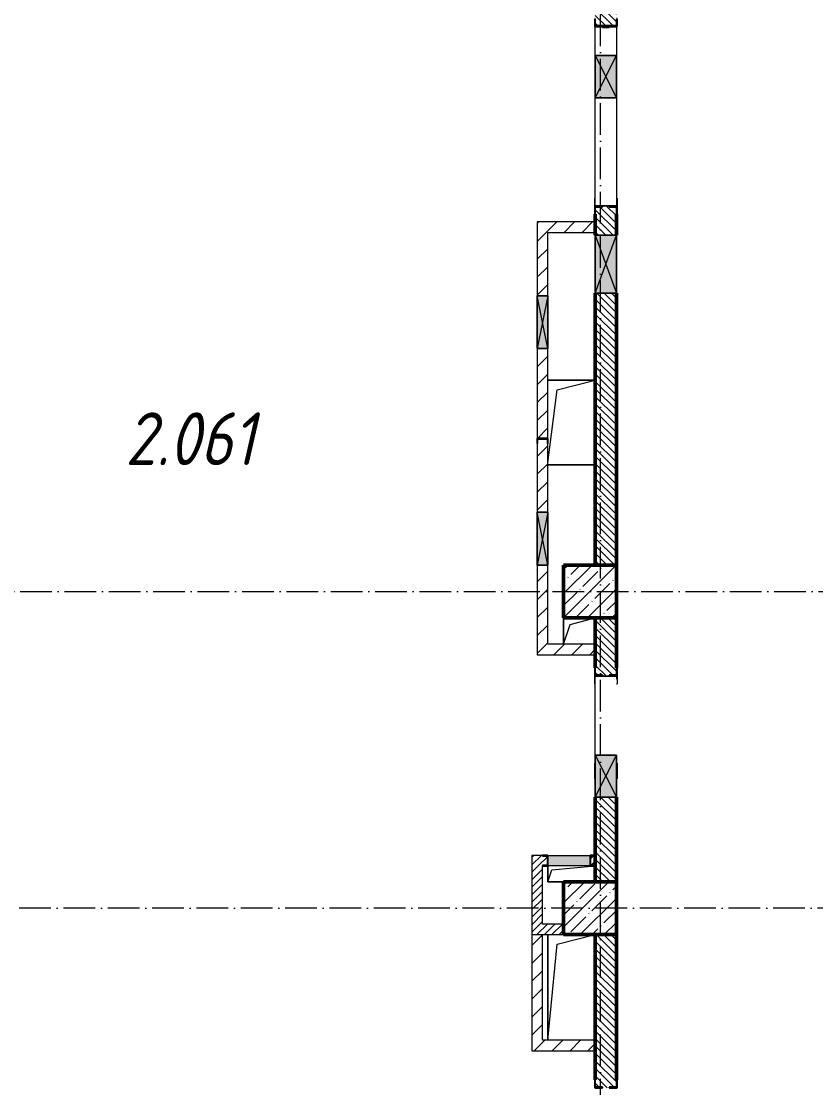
# Model space of a CAD drawing. Header units: millimetres. Extents: x -213536 to 1564669, y -45299 to 942238.
# Drawn here: x -15629 to -8104, y 480797 to 490897 of the extents above; entities that cross this region are included whole.
import ezdxf

# ---------------------------------------------------------------- set-up
doc = ezdxf.new("R2010")
doc.units = ezdxf.units.MM
doc.linetypes.add('50_200_ШТРИХ_1Т_ш5_п1_п1_', pattern=[700, 500, -100, 0, -100])
for name, color, linetype, lineweight in [('3.1) ЖБ окна 1.2 м', 102, 'Continuous', 30), ('A-DETL-GENF-OTLN', 7, 'Continuous', 9), ('A-FLOR-____-OTLN', 7, 'Continuous', 9), ('A-GENM-____-MCUT', 7, 'Continuous', 25), ('A-GENM-____-OTLN', 7, 'Continuous', 9), ('A-GENM-____-OTLN-1', 7, 'Continuous', 25), ('A-GLAZ-____-OTLN', 7, 'Continuous', 9), ('A-WALL-____-MCUT-2', 7, 'Continuous', 50), ('A-WALL-____-PATT-1', 7, 'Continuous', 9), ('A-WALL-FNSH-MCUT-1', 7, 'Continuous', 9), ('I-WALL-____-OTLN', 7, 'Continuous', 9), ('S-COLS-____-MCUT', 7, 'Continuous', 50), ('S-COLS-____-OTLN', 7, 'Continuous', 9), ('S-GRID-____-OTLN-1', 7, '50_200_ШТРИХ_1Т_ш5_п1_п1_', 9), ('Марки помещений', 7, 'Continuous', 9)]:
    doc.layers.add(name, color=color, linetype=linetype, lineweight=lineweight)
doc.styles.add('ISOCPEUR_I_3', font='isocpeui.ttf', dxfattribs={"width": 0.85, "height": 2.2})
pattern_1 = [(45, (-15591.663, 459015.94), (-35.35534, 35.35534), [])]
pattern_2 = [(45, (-15591.66, 459015.94), (-84.8528, 84.8528), [])]
pattern_3 = [(135, (-15591.663, 459015.94), (-35.35534, -35.35534), [])]

# ---------------------------------------------------------------- blocks, each defined once
blk = doc.blocks.new('BSC_Колонна _Прямоугольная - 500х500-V39-АР1_План отверстий 2 этажа в осях 1-64_А-ГГ')
at = {"layer": 'S-COLS-____-OTLN'}
h = blk.add_hatch(dxfattribs=at)
h.set_pattern_fill('FP_68', color=256, style=0, pattern_type=2)
h.set_pattern_definition([(45, (-5350, -26481.04), (-114.0493, 114.0493), []), (45, (-5235.95, -26481.04), (-114.0493, 114.0493), [201.613, -40.323, 3.353, -36.97])])
h.paths.add_polyline_path([(-250, -250), (250, -250), (250, 250), (-250, 250)], flags=0)
at = {"layer": 'S-COLS-____-MCUT'}
for p, q in [((250, 250), (-250, 250)), ((-250, 250), (-250, -250)), ((250, -250), (250, 250)), ((-250, -250), (250, -250))]:
    blk.add_line(p, q, dxfattribs=at)
blk = doc.blocks.new('BSC_Колонна _Прямоугольная - 500х500-V46-АР1_План отверстий 2 этажа в осях 1-64_А-ГГ')
at = {"layer": 'S-COLS-____-OTLN'}
h = blk.add_hatch(dxfattribs=at)
h.set_pattern_fill('FP_75', color=256, style=0, pattern_type=2)
h.set_pattern_definition([(45, (-5350, -23481.04), (-114.0493, 114.0493), []), (45, (-5235.95, -23481.04), (-114.0493, 114.0493), [201.613, -40.323, 3.353, -36.97])])
h.paths.add_polyline_path([(-250, -250), (250, -250), (250, 250), (-250, 250)], flags=0)
at = {"layer": 'S-COLS-____-MCUT'}
for p, q in [((250, 250), (-250, 250)), ((-250, 250), (-250, -250)), ((250, -250), (250, 250)), ((-250, -250), (250, -250))]:
    blk.add_line(p, q, dxfattribs=at)
blk = doc.blocks.new('154_Стойка_СКБ_Уголок - СМ-2480_200-28346303-АР1_План отверстий 2 этажа в осях 1-64_А-ГГ')
at = {"layer": 'A-GENM-____-MCUT'}
for p, q in [((125, 156), (125, 81)), ((200, 156), (125, 156)), ((131, 81), (131, 150)), ((131, 150), (200, 150)), ((200, 150), (200, 156)), ((125, 81), (131, 81)), ((131, 19), (125, 19)), ((125, 19), (125, -56)), ((131, -50), (131, 19)), ((125, -56), (200, -56)), ((200, -50), (131, -50)), ((200, -56), (200, -50))]:
    blk.add_line(p, q, dxfattribs=at)
blk = doc.blocks.new('Стойка_Влож_Полоса боковая - Полоса-28213942-АР1_План отверстий 2 этажа в осях 1-64_А-ГГ')
at = {"layer": 'A-GENM-____-OTLN'}
for p, q in [((-5, 60), (0, 60)), ((-5, -60), (-5, 60)), ((0, 31), (0, -31)), ((0, -60), (-5, -60))]:
    blk.add_line(p, q, dxfattribs=at)
blk = doc.blocks.new('Стойка_Влож_Уголок_Опорный - Уголок-28213941-АР1_План отверстий 2 этажа в осях 1-64_А-ГГ')
at = {"layer": 'A-GENM-____-OTLN'}
for p, q in [((-212, -6), (-212, 0)), ((0, 0), (0, -6)), ((-212, -75), (-212, -6)), ((-212, -6), (-206, -6)), ((-212, -75), (-206, -75)), ((-6, -6), (0, -6)), ((-6, -75), (0, -75)), ((0, -6), (0, -75))]:
    blk.add_line(p, q, dxfattribs=at)
blk = doc.blocks.new('Фахверк_СКБ_Уголок - 200_3960-28268576-АР1_План отверстий 2 этажа в осях 1-64_А-ГГ')
at = {"layer": 'A-GENM-____-MCUT'}
for p, q in [((200, 156), (125, 156)), ((125, 156), (125, 81)), ((131, 81), (131, 150)), ((131, 150), (200, 150)), ((200, 150), (200, 156)), ((125, 81), (131, 81)), ((131, 19), (125, 19)), ((125, 19), (125, -56)), ((131, -50), (131, 19)), ((125, -56), (200, -56)), ((200, -50), (131, -50)), ((200, -56), (200, -50))]:
    blk.add_line(p, q, dxfattribs=at)
blk = doc.blocks.new('154_Фахверк_СКБ_Швеллер - Тип_100_3960-28318856-АР1_План отверстий 2 этажа в осях 1-64_А-ГГ')
at = {"layer": 'A-GENM-____-MCUT'}
for p, q in [((175, 50), (125, 50)), ((125, 50), (125, -50)), ((128, 47), (175, 47)), ((128, -47), (128, 47)), ((175, 47), (175, 50)), ((125, -50), (175, -50)), ((175, -47), (128, -47)), ((175, -50), (175, -47))]:
    blk.add_line(p, q, dxfattribs=at)
blk = doc.blocks.new('154_Стойка_СКБ_Уголок - СМ-2480_200-V146-АР1_План отверстий 2 этажа в осях 1-64_А-ГГ')
at = {"layer": 'A-GENM-____-MCUT'}
for p, q in [((125, 156), (125, 150)), ((200, 156), (125, 156)), ((200, 150), (200, 156)), ((125, -50), (125, -56)), ((125, -56), (200, -56)), ((200, -56), (200, -50))]:
    blk.add_line(p, q, dxfattribs=at)
blk = doc.blocks.new('AR_Отверстие Ниша - Лючок-32403584-АР1_План отверстий 2 этажа в осях 1-64_А-ГГ')
at = {"layer": 'A-GLAZ-____-OTLN'}
blk.add_hatch(color=256, dxfattribs=at).paths.add_polyline_path([(200, -50), (200, 50), (-200, 50), (-200, -50), (139, -50)], flags=0)
for p, q in [((-200, 50), (200, 50)), ((200, -50), (-200, -50))]:
    blk.add_line(p, q, dxfattribs=at)
blk = doc.blocks.new('154_Фахверк_СКБ_Швеллер - Тип_100_3960_зеркало-29769493-АР1_План отверстий 2 этажа в осях 1-64_А-ГГ')
at = {"layer": 'A-GENM-____-MCUT'}
for p, q in [((175, 50), (125, 50)), ((125, 50), (125, -50)), ((128, 47), (175, 47)), ((128, -47), (128, 47)), ((175, 47), (175, 50)), ((125, -50), (175, -50)), ((175, -47), (128, -47)), ((175, -50), (175, -47))]:
    blk.add_line(p, q, dxfattribs=at)
blk = doc.blocks.new('AR_Отверстие прямоугольное _в плите_ - AR_Отверстие прямоугольное _в плите_-30459275-АР1_План отверстий 2 этажа в осях 1-64_А-ГГ')
at = {"layer": 'A-GENM-____-OTLN'}
for p, q in [((-225, 75), (-225, -75)), ((-225, -75), (-188, 37)), ((-188, 37), (225, 75)), ((-225, -75), (-75, -75))]:
    blk.add_line(p, q, dxfattribs=at)
blk = doc.blocks.new('AR_Отверстие прямоугольное _в плите_ - AR_Отверстие прямоугольное _в плите_-30552560-АР1_План отверстий 2 этажа в осях 1-64_А-ГГ')
at = {"layer": 'A-GENM-____-OTLN'}
for p, q in [((-225, 500), (-225, -500)), ((-225, -500), (-135, 410)), ((-135, 410), (225, 500))]:
    blk.add_line(p, q, dxfattribs=at)
blk = doc.blocks.new('AR_Отверстие прямоугольное _в плите_ - AR_Отверстие прямоугольное _в плите_-30552862-АР1_План отверстий 2 этажа в осях 1-64_А-ГГ')
at = {"layer": 'A-GENM-____-OTLN'}
for p, q in [((225, 400), (-223, 400)), ((-223, -382), (-135, 310)), ((-135, 310), (225, 400)), ((225, -400), (225, 400)), ((-223, -400), (225, -400))]:
    blk.add_line(p, q, dxfattribs=at)
blk = doc.blocks.new('AR_Отверстие прямоугольное _в плите_ - AR_Отверстие прямоугольное _в плите_-V189-АР1_План отверстий 2 этажа в осях 1-64_А-ГГ')
at = {"layer": 'A-GENM-____-OTLN'}
for p, q in [((-150, 125), (-150, -125)), ((-88, 63), (150, 125)), ((-150, -125), (-88, 63))]:
    blk.add_line(p, q, dxfattribs=at)
blk = doc.blocks.new('AR_Отверстие прямоугольное _в стене__БезПР - AR_Отверстие прямоугольное _в стене__БезПР-36788828-АР1_План отверстий 2 этажа в осях 1-64_А-ГГ')
at = {"layer": 'A-GLAZ-____-OTLN'}
blk.add_hatch(color=256, dxfattribs=at).paths.add_polyline_path([(250, -50), (250, 50), (-250, 50), (-250, -50)], flags=0)
at = {"layer": 'A-DETL-GENF-OTLN'}
for p, q in [((-250, -50), (-250, 50)), ((-250, 50), (250, 50)), ((250, 50), (-250, -50)), ((-250, 50), (250, -50)), ((250, 50), (-250, 50)), ((-250, 50), (-250, -50)), ((250, 50), (250, -50)), ((250, -50), (250, 50)), ((250, -50), (-250, -50)), ((-250, -50), (250, -50))]:
    blk.add_line(p, q, dxfattribs=at)
at = {"layer": 'A-GLAZ-____-OTLN'}
blk.add_line((250, 50), (-250, 50), dxfattribs=at)
blk = doc.blocks.new('AR_Отверстие прямоугольное _в стене__БезПР - AR_Отверстие прямоугольное _в стене__БезПР-36429280-АР1_План отверстий 2 этажа в осях 1-64_А-ГГ')
at = {"layer": 'A-GLAZ-____-OTLN'}
blk.add_hatch(color=256, dxfattribs=at).paths.add_polyline_path([(-275, -100), (275, -100), (275, 100), (-275, 100)], flags=0)
at = {"layer": 'A-DETL-GENF-OTLN'}
for p, q in [((-275, -100), (-275, 100)), ((-275, 100), (275, 100)), ((275, 100), (-275, -100)), ((-275, 100), (275, -100)), ((275, 100), (-275, 100)), ((-275, 100), (-275, -100)), ((275, 100), (275, -100)), ((275, -100), (275, 100)), ((275, -100), (-275, -100)), ((-275, -100), (275, -100))]:
    blk.add_line(p, q, dxfattribs=at)
at = {"layer": 'A-GLAZ-____-OTLN'}
blk.add_line((275, 100), (-275, 100), dxfattribs=at)
blk = doc.blocks.new('AR_Отверстие прямоугольное _в стене__БезПР - AR_Отверстие прямоугольное _в стене__БезПР-36428632-АР1_План отверстий 2 этажа в осях 1-64_А-ГГ')
at = {"layer": 'A-GLAZ-____-OTLN'}
blk.add_hatch(color=256, dxfattribs=at).paths.add_polyline_path([(-200, -100), (200, -100), (200, 100), (-200, 100)], flags=0)
at = {"layer": 'A-DETL-GENF-OTLN'}
for p, q in [((-200, -100), (-200, 100)), ((-200, 100), (200, 100)), ((200, 100), (-200, -100)), ((-200, 100), (200, -100)), ((200, 100), (-200, 100)), ((-200, 100), (-200, -100)), ((200, 100), (200, -100)), ((200, -100), (200, 100)), ((200, -100), (-200, -100)), ((-200, -100), (200, -100))]:
    blk.add_line(p, q, dxfattribs=at)
at = {"layer": 'A-GLAZ-____-OTLN'}
blk.add_line((200, 100), (-200, 100), dxfattribs=at)
blk = doc.blocks.new('2этаж')
at = {"layer": 'S-GRID-____-OTLN-1', "color": 251, "ltscale": 0.6, "true_color": 0x636466}
for p, q in [((-10141.7, 454533.3), (-10141.7, 508896.9)), ((-20260.4, 485497), (11116.1, 485497)), ((11116.1, 482497), (-20260.4, 482497))]:
    blk.add_line(p, q, dxfattribs=at)

msp = doc.modelspace()

# ---------------------------------------------------------------- hatches: boundary and pattern name
at = {"layer": 'A-WALL-____-PATT-1'}
h = msp.add_hatch(dxfattribs=at)
h.set_pattern_fill('FP_6', color=256, style=0, pattern_type=2)
h.set_pattern_definition(pattern_3)
h.paths.add_polyline_path([(-9991.7, 485747), (-9991.7, 488322), (-10191.7, 488322), (-10191.7, 485747)], flags=0)
h.paths.add_polyline_path([(-10191.7, 488872), (-9991.7, 488872), (-9991.7, 489141), (-10060.7, 489141), (-10060.7, 489147), (-10122.7, 489147), (-10122.7, 489141), (-10191.7, 489141), (-10191.7, 489072)], flags=0)
h.paths.add_polyline_path([(-10060.7, 490847), (-10060.7, 490853), (-9991.7, 490853), (-9991.7, 491247), (-10191.7, 491247), (-10191.7, 490853), (-10122.7, 490853), (-10122.7, 490847)], flags=0)
h = msp.add_hatch(dxfattribs=at)
h.set_pattern_fill('FP_4', color=256, style=0, pattern_type=2)
h.set_pattern_definition(pattern_2)
h.paths.add_polyline_path([(-10741.7, 484897), (-10641.7, 484897), (-10641.7, 485747), (-10741.7, 485747)], flags=0)
h.paths.add_polyline_path([(-10738.7, 486247), (-10641.7, 486247), (-10641.7, 486897), (-10644.7, 486897), (-10644.7, 486944), (-10738.7, 486944), (-10738.7, 486897), (-10741.7, 486897), (-10741.7, 486247)], flags=0)
h.paths.add_polyline_path([(-10644.7, 486947), (-10641.7, 486947), (-10641.7, 487797), (-10741.7, 487797), (-10741.7, 486947), (-10690.4, 486947)], flags=0)
h.paths.add_polyline_path([(-10641.7, 488297), (-10641.7, 488997), (-10741.7, 488997), (-10741.7, 488297), (-10724.2, 488297)], flags=0)
h = msp.add_hatch(dxfattribs=at)
h.set_pattern_fill('FP_4', color=256, style=0, pattern_type=2)
h.set_pattern_definition(pattern_2)
h.paths.add_polyline_path([(-10191.7, 488897), (-10191.7, 488997), (-10641.7, 488997), (-10641.7, 488897)], flags=0)
h = msp.add_hatch(dxfattribs=at)
h.set_pattern_fill('FP_6', color=256, style=0, pattern_type=2)
h.set_pattern_definition(pattern_3)
h.paths.add_polyline_path([(-9991.7, 482747), (-9991.7, 483547), (-10191.7, 483547), (-10191.7, 482747)], flags=0)
h.paths.add_polyline_path([(-10060.7, 484697), (-10060.7, 484703), (-9991.7, 484703), (-9991.7, 485247), (-10191.7, 485247), (-10191.7, 484703), (-10122.7, 484703), (-10122.7, 484697)], flags=0)
h = msp.add_hatch(dxfattribs=at)
h.set_pattern_fill('FP_4', color=256, style=0, pattern_type=2)
h.set_pattern_definition(pattern_2)
h.paths.add_polyline_path([(-10641.7, 484897), (-10191.7, 484897), (-10191.7, 484997), (-10641.7, 484997)], flags=0)
h = msp.add_hatch(dxfattribs=at)
h.set_pattern_fill('FP_5', color=256, style=0, pattern_type=2)
h.set_pattern_definition(pattern_1)
h.paths.add_polyline_path([(-10791.7, 482897), (-10691.7, 482897), (-10691.7, 482900), (-10644.7, 482900), (-10644.7, 482994), (-10691.7, 482994), (-10691.7, 482997), (-10791.7, 482997), (-10791.7, 482900)], flags=0)
h.paths.add_polyline_path([(-10238.7, 482900), (-10191.7, 482900), (-10191.7, 482994), (-10238.7, 482994), (-10238.7, 482987.6)], flags=0)
h = msp.add_hatch(dxfattribs=at)
h.set_pattern_fill('FP_5', color=256, style=0, pattern_type=2)
h.set_pattern_definition(pattern_1)
h.paths.add_polyline_path([(-10791.7, 482347), (-10691.7, 482347), (-10691.7, 482897), (-10791.7, 482897), (-10791.7, 482890.6)], flags=0)
h = msp.add_hatch(dxfattribs=at)
h.set_pattern_fill('FP_5', color=256, style=0, pattern_type=2)
h.set_pattern_definition(pattern_1)
h.paths.add_polyline_path([(-10491.7, 482247), (-10491.7, 482347), (-10791.7, 482347), (-10791.7, 482247)], flags=0)
h = msp.add_hatch(dxfattribs=at)
h.set_pattern_fill('FP_4', color=256, style=0, pattern_type=2)
h.set_pattern_definition(pattern_2)
h.paths.add_polyline_path([(-10791.7, 481147), (-10691.7, 481147), (-10691.7, 482247), (-10791.7, 482247)], flags=0)
h = msp.add_hatch(dxfattribs=at)
h.set_pattern_fill('FP_6', color=256, style=0, pattern_type=2)
h.set_pattern_definition(pattern_3)
h.paths.add_polyline_path([(-10122.7, 476747), (-9991.7, 476747), (-9991.7, 476941), (-10060.7, 476941), (-10060.7, 476947), (-10122.7, 476947), (-10122.7, 476941), (-10191.7, 476941), (-10191.7, 476747)], flags=0)
h.paths.add_polyline_path([(-10060.7, 478647), (-10060.7, 478653), (-9991.7, 478653), (-9991.7, 479891), (-10060.7, 479891), (-10060.7, 479897), (-10122.7, 479897), (-10122.7, 479891), (-10191.7, 479891), (-10191.7, 478653), (-10122.7, 478653), (-10122.7, 478647)], flags=0)
h.paths.add_polyline_path([(-10060.7, 480797), (-10060.7, 480803), (-9991.7, 480803), (-9991.7, 482247), (-10191.7, 482247), (-10191.7, 480803), (-10122.7, 480803), (-10122.7, 480797)], flags=0)
h = msp.add_hatch(dxfattribs=at)
h.set_pattern_fill('FP_4', color=256, style=0, pattern_type=2)
h.set_pattern_definition(pattern_2)
h.paths.add_polyline_path([(-10691.7, 481147), (-10191.7, 481147), (-10191.7, 481247), (-10691.7, 481247)], flags=0)

# ---------------------------------------------------------------- linework, layer by layer
at = {"layer": 'A-FLOR-____-OTLN'}
for p, q in [((-10641.7, 487497), (-10193.9, 487497)), ((-10193.9, 487497), (-10193.9, 486697)), ((-10193.9, 486697), (-10641.7, 486697)), ((-10491.7, 484997), (-10491.7, 485247)), ((-10641.7, 482747), (-10641.7, 482897)), ((-10491.7, 482747), (-10641.7, 482747)), ((-10641.7, 481247), (-10641.7, 482247))]:
    msp.add_line(p, q, dxfattribs=at)
at = {"layer": 'A-WALL-____-MCUT-2'}
for p, q in [((-10122.7, 490847), (-10060.7, 490847)), ((-10191.7, 489072), (-10191.7, 488872)), ((-9991.7, 488872), (-9991.7, 489072)), ((-10191.7, 488322), (-10191.7, 485747)), ((-9991.7, 485747), (-9991.7, 488322)), ((-10191.7, 485247), (-10191.7, 484772)), ((-9991.7, 484772), (-9991.7, 485247)), ((-10191.7, 483547), (-10191.7, 482997)), ((-9991.7, 482747), (-9991.7, 483547)), ((-10191.7, 482994), (-10191.7, 482900)), ((-10191.7, 482897), (-10191.7, 482747)), ((-10191.7, 482247), (-10191.7, 480872)), ((-9991.7, 480872), (-9991.7, 482247))]:
    msp.add_line(p, q, dxfattribs=at)
at = {"layer": 'A-WALL-FNSH-MCUT-1'}
for p, q in [((-10741.7, 488997), (-10741.7, 488297)), ((-10191.7, 488997), (-10741.7, 488997)), ((-10641.7, 488297), (-10641.7, 488897)), ((-10641.7, 488897), (-10191.7, 488897)), ((-10741.7, 487797), (-10741.7, 486947)), ((-10641.7, 486947), (-10641.7, 487797)), ((-10741.7, 486897), (-10741.7, 486247)), ((-10641.7, 486247), (-10641.7, 486897)), ((-10741.7, 485747), (-10741.7, 484897)), ((-10641.7, 484997), (-10641.7, 485747)), ((-10191.7, 484997), (-10641.7, 484997)), ((-10741.7, 484897), (-10191.7, 484897)), ((-10691.7, 482997), (-10791.7, 482997)), ((-10791.7, 482997), (-10791.7, 481147)), ((-10691.7, 482347), (-10691.7, 482897)), ((-10491.7, 482347), (-10691.7, 482347)), ((-10791.7, 482247), (-10491.7, 482247)), ((-10691.7, 481247), (-10691.7, 482247)), ((-10191.7, 481247), (-10691.7, 481247)), ((-10791.7, 481147), (-10191.7, 481147))]:
    msp.add_line(p, q, dxfattribs=at)
at = {"layer": 'I-WALL-____-OTLN'}
for p, q in [((-10191.7, 490572), (-10191.7, 490847)), ((-9991.7, 490847), (-9991.7, 490572)), ((-10191.7, 489147), (-10191.7, 490172)), ((-9991.7, 490172), (-9991.7, 489147)), ((-10191.7, 483947), (-10191.7, 484697)), ((-9991.7, 484697), (-9991.7, 484667))]:
    msp.add_line(p, q, dxfattribs=at)

# ---------------------------------------------------------------- block references
at = {"layer": '3.1) ЖБ окна 1.2 м'}
msp.add_blockref('2этаж', (0, 0), dxfattribs=at)
at = {"layer": 'A-GENM-____-OTLN'}
for name, p, rotation in [('Стойка_Влож_Уголок_Опорный - Уголок-28213941-АР1_План отверстий 2 этажа в осях 1-64_А-ГГ', (-10197.7, 489147), 180), ('Стойка_Влож_Полоса боковая - Полоса-28213942-АР1_План отверстий 2 этажа в осях 1-64_А-ГГ', (-10091.7, 489147), 269.9999999999999), ('Стойка_Влож_Полоса боковая - Полоса-28213942-АР1_План отверстий 2 этажа в осях 1-64_А-ГГ', (-10091.7, 484697), 89.99999999999993), ('Стойка_Влож_Уголок_Опорный - Уголок-28213941-АР1_План отверстий 2 этажа в осях 1-64_А-ГГ', (-10197.7, 483797), 180)]:
    msp.add_blockref(name, p, dxfattribs=dict(at, rotation=rotation))
for name, p in [('AR_Отверстие прямоугольное _в плите_ - AR_Отверстие прямоугольное _в плите_-30552862-АР1_План отверстий 2 этажа в осях 1-64_А-ГГ', (-10418.9, 487097)), ('AR_Отверстие прямоугольное _в плите_ - AR_Отверстие прямоугольное _в плите_-V189-АР1_План отверстий 2 этажа в осях 1-64_А-ГГ', (-10341.7, 485122)), ('Стойка_Влож_Уголок_Опорный - Уголок-28213941-АР1_План отверстий 2 этажа в осях 1-64_А-ГГ', (-9985.7, 484697)), ('AR_Отверстие прямоугольное _в плите_ - AR_Отверстие прямоугольное _в плите_-30459275-АР1_План отверстий 2 этажа в осях 1-64_А-ГГ', (-10416.7, 482822)), ('AR_Отверстие прямоугольное _в плите_ - AR_Отверстие прямоугольное _в плите_-30552560-АР1_План отверстий 2 этажа в осях 1-64_А-ГГ', (-10416.7, 481747))]:
    msp.add_blockref(name, p, dxfattribs=at)
at = {"layer": 'A-GENM-____-OTLN-1'}
for name, p, rotation in [('Фахверк_СКБ_Уголок - 200_3960-28268576-АР1_План отверстий 2 этажа в осях 1-64_А-ГГ', (-10041.7, 490722), 89.99999999999991), ('154_Стойка_СКБ_Уголок - СМ-2480_200-28346303-АР1_План отверстий 2 этажа в осях 1-64_А-ГГ', (-10141.7, 489272), 269.9999999999999), ('154_Фахверк_СКБ_Швеллер - Тип_100_3960-28318856-АР1_План отверстий 2 этажа в осях 1-64_А-ГГ', (-10691.7, 487072), 269.9999999999999), ('154_Стойка_СКБ_Уголок - СМ-2480_200-28346303-АР1_План отверстий 2 этажа в осях 1-64_А-ГГ', (-10041.7, 484572), 89.99999999999991), ('154_Стойка_СКБ_Уголок - СМ-2480_200-V146-АР1_План отверстий 2 этажа в осях 1-64_А-ГГ', (-10141.7, 483922), 269.9999999999999), ('154_Фахверк_СКБ_Швеллер - Тип_100_3960_зеркало-29769493-АР1_План отверстий 2 этажа в осях 1-64_А-ГГ', (-10516.7, 482947), 180), ('154_Стойка_СКБ_Уголок - СМ-2480_200-28346303-АР1_План отверстий 2 этажа в осях 1-64_А-ГГ', (-10041.7, 480672), 89.99999999999991)]:
    msp.add_blockref(name, p, dxfattribs=dict(at, rotation=rotation))
msp.add_blockref('154_Фахверк_СКБ_Швеллер - Тип_100_3960_зеркало-29769493-АР1_План отверстий 2 этажа в осях 1-64_А-ГГ', (-10366.7, 482947), dxfattribs=at)
at = {"layer": 'A-GLAZ-____-OTLN'}
for name, p, rotation in [('AR_Отверстие прямоугольное _в стене__БезПР - AR_Отверстие прямоугольное _в стене__БезПР-36428632-АР1_План отверстий 2 этажа в осях 1-64_А-ГГ', (-10091.7, 490372), 89.99999999999991), ('AR_Отверстие прямоугольное _в стене__БезПР - AR_Отверстие прямоугольное _в стене__БезПР-36429280-АР1_План отверстий 2 этажа в осях 1-64_А-ГГ', (-10091.7, 488597), 89.99999999999991), ('AR_Отверстие прямоугольное _в стене__БезПР - AR_Отверстие прямоугольное _в стене__БезПР-36788828-АР1_План отверстий 2 этажа в осях 1-64_А-ГГ', (-10691.7, 488047), 269.9999999999999), ('AR_Отверстие прямоугольное _в стене__БезПР - AR_Отверстие прямоугольное _в стене__БезПР-36788828-АР1_План отверстий 2 этажа в осях 1-64_А-ГГ', (-10691.7, 485997), 269.9999999999999), ('AR_Отверстие прямоугольное _в стене__БезПР - AR_Отверстие прямоугольное _в стене__БезПР-36428632-АР1_План отверстий 2 этажа в осях 1-64_А-ГГ', (-10091.7, 483747), 89.99999999999991)]:
    msp.add_blockref(name, p, dxfattribs=dict(at, rotation=rotation))
msp.add_blockref('AR_Отверстие Ниша - Лючок-32403584-АР1_План отверстий 2 этажа в осях 1-64_А-ГГ', (-10441.7, 482947), dxfattribs=at)
at = {"layer": 'S-COLS-____-OTLN'}
for name, p in [('BSC_Колонна _Прямоугольная - 500х500-V39-АР1_План отверстий 2 этажа в осях 1-64_А-ГГ', (-10241.7, 485497)), ('BSC_Колонна _Прямоугольная - 500х500-V46-АР1_План отверстий 2 этажа в осях 1-64_А-ГГ', (-10241.7, 482497))]:
    msp.add_blockref(name, p, dxfattribs=at)

# ---------------------------------------------------------------- texts
at = {"layer": 'Марки помещений', "insert": (-14644.8, 487193.5), "char_height": 500, "width": 737.552, "attachment_point": 1, "style": 'ISOCPEUR_I_3'}
msp.add_mtext('2.061', dxfattribs=at)

doc.saveas('drawing.dxf')
